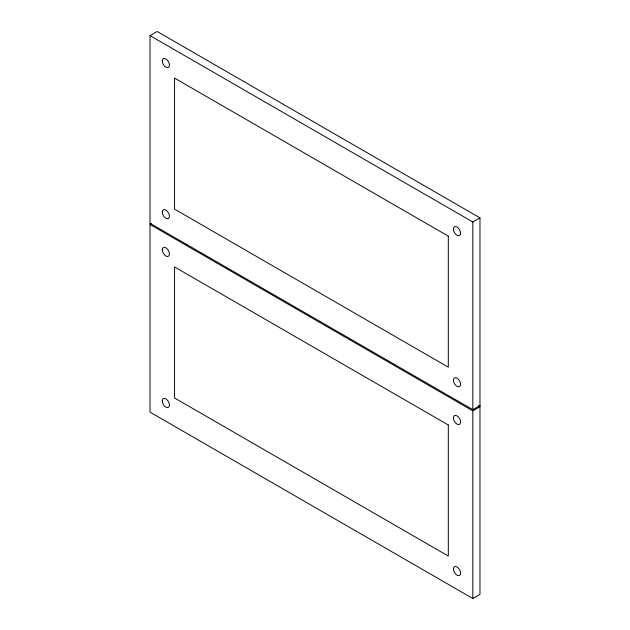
<?xml version="1.0" encoding="UTF-8"?>
<svg xmlns="http://www.w3.org/2000/svg" width="630" height="630" viewBox="0 0 630 630"><rect width="100%" height="100%" fill="white"/><g stroke="black" fill="none" stroke-linecap="round" stroke-linejoin="round"><path stroke-width="0.94" d="M150.027 35.627L157.177 31.5L479.973 217.862L479.973 594.373L472.823 598.5L150.027 412.138L150.027 35.627L472.823 221.988L479.973 217.862M151.617 223.555L150.027 224.469L472.823 410.839L479.973 406.704L478.272 405.728M479.973 405.531L472.823 409.658L150.027 223.296M472.823 221.988L472.823 598.5M448.308 236.148L174.541 78.088L174.541 209.136L448.308 367.195L448.308 236.148M448.308 424.99L174.541 266.939L174.541 397.979L448.308 556.038L448.308 424.99M162.288 60.992A5.056 2.922 60 0 0 167.651 67.662A5.056 2.922 60 0 0 167.651 60.511A5.056 2.922 60 0 0 162.288 60.992M453.411 229.068A5.056 2.922 60 0 0 458.774 235.738A5.056 2.922 60 0 0 458.774 228.588A5.056 2.922 60 0 0 453.411 229.068M162.288 212.089A5.056 2.922 60 0 0 167.651 218.76A5.056 2.922 60 0 0 167.651 211.609A5.056 2.922 60 0 0 162.288 212.089M453.411 380.166A5.056 2.922 60 0 0 458.774 386.836A5.056 2.922 60 0 0 458.774 379.685A5.056 2.922 60 0 0 453.411 380.166M162.288 400.932A5.056 2.922 60 0 0 167.651 407.602A5.056 2.922 60 0 0 167.651 400.452A5.056 2.922 60 0 0 162.288 400.932M453.411 417.91A5.056 2.922 60 0 0 458.774 424.588A5.056 2.922 60 0 0 458.774 417.438A5.056 2.922 60 0 0 453.411 417.91M162.288 249.834A5.056 2.922 60 0 0 167.651 256.505A5.056 2.922 60 0 0 167.651 249.354A5.056 2.922 60 0 0 162.288 249.834M453.411 569.008A5.056 2.922 60 0 0 458.774 575.686A5.056 2.922 60 0 0 458.774 568.536A5.056 2.922 60 0 0 453.411 569.008"/></g></svg>
